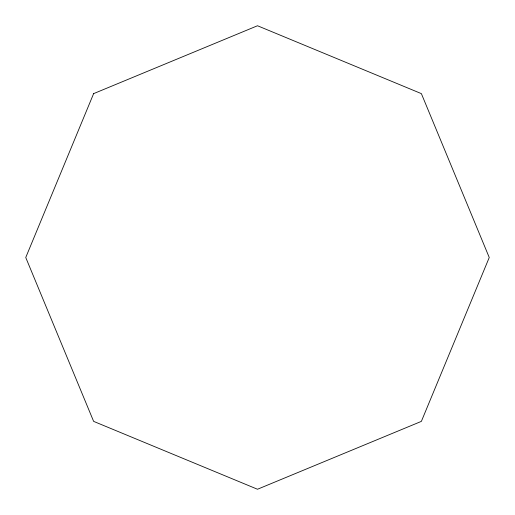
<?xml version="1.0" encoding="UTF-8"?>
<svg xmlns="http://www.w3.org/2000/svg" width="515" height="515" viewBox="0 0 515 515"><rect width="100%" height="100%" fill="white"/><g stroke="black" fill="none" stroke-linecap="round" stroke-linejoin="round"><path stroke-width="0.77" d="M93.627 93.627L25.75 257.5L93.627 421.373L257.5 489.25L421.373 421.373L489.25 257.5L421.373 93.627L257.5 25.75L93.627 93.627"/></g></svg>
